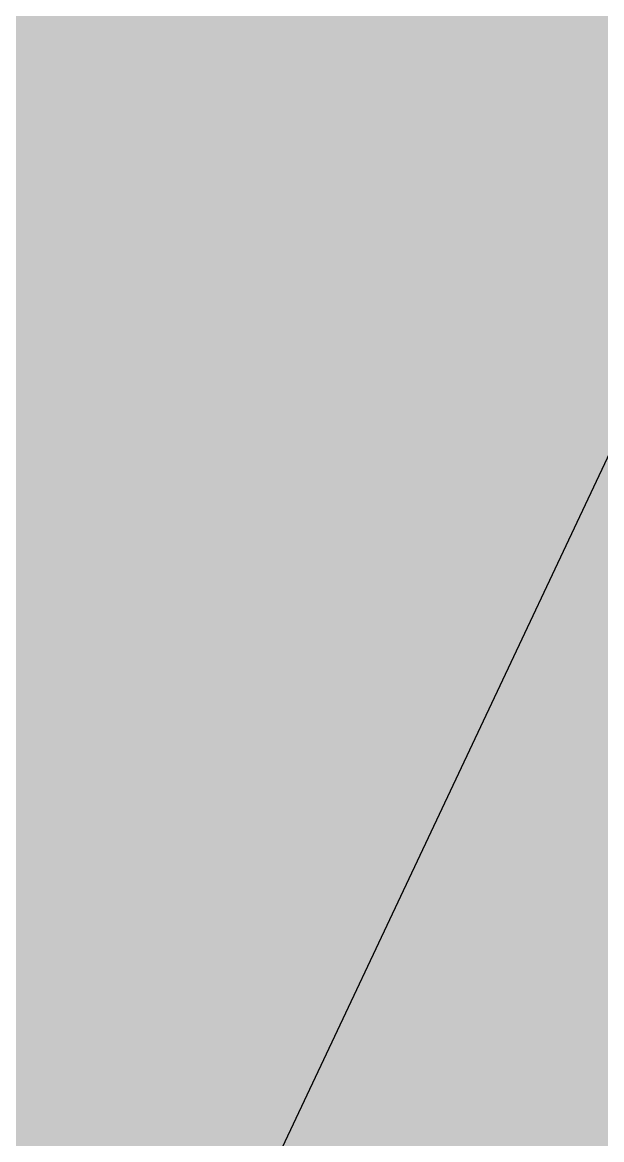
# Model space of a CAD drawing. Header units: inches. Extents: x 397149 to 398791, y 3053203 to 3057598.
# Drawn here: x 397920.71789 to 397920.73919, y 3056514.4471 to 3056514.48819 of the extents above; entities that cross this region are included whole.
import ezdxf

# ---------------------------------------------------------------- set-up
doc = ezdxf.new("R2010")
doc.units = ezdxf.units.IN
doc.header["$MEASUREMENT"] = 0
doc.layers.add('Road', color=7, linetype='Continuous', true_color=0xe1e1e1)
doc.layers.add('structure_precinct', color=7, linetype='Continuous', true_color=0xdf69e5)

msp = doc.modelspace()

# ---------------------------------------------------------------- hatches: boundary and pattern name
at = {"layer": 'structure_precinct'}
h = msp.add_hatch(color=42, dxfattribs=at)
h.dxf.hatch_style = 1
h.paths.add_polyline_path([(397932.92751, 3056606.46178), (397940.235178, 3056631.32819), (397935.435203, 3056659.217296), (397925.176607, 3056666.710004), (397923.72931, 3056680.66663), (397902.02234, 3056689.28471), (397891.359076, 3056686.091387), (397892.348176, 3056696.723321), (397893.284079, 3056708.387459), (397895.164687, 3056725.184175), (397898.138431, 3056737.536282), (397900.517049, 3056745.177121), (397903.841073, 3056752.433634), (397913.245187, 3056766.509236), (397922.033115, 3056777.772196), (397930.562175, 3056790.592971), (397932.507214, 3056795.898402), (397933.376169, 3056801.427406), (397932.916968, 3056807.828211), (397932.203885, 3056811.455019), (397928.396419, 3056824.147645), (397920.588245, 3056851.829193), (397889.683168, 3056835.26708), (397884.118409, 3056836.341963), (397880.293981, 3056839.901025), (397878.438904, 3056834.014575), (397867.630253, 3056811.256882), (397850.353074, 3056821.20155), (397838.961032, 3056817.881057), (397817.824809, 3056831.588176), (397785.988003, 3056837.536984), (397742.051602, 3056845.873363), (397724.308293, 3056842.472384), (397710.190653, 3056853.727542), (397692.52782, 3056843.975325), (397666.64053, 3056831.577981), (397632.585117, 3056812.089643), (397621.345977, 3056796.701798), (397604.109036, 3056803.470847), (397594.091864, 3056791.909842), (397577.562477, 3056792.970826), (397572.674603, 3056777.663466), (397556.209596, 3056773.64346), (397542.944364, 3056767.758325), (397523.84228, 3056771.32761), (397487.74468, 3056762.612231), (397454.854902, 3056751.3966), (397427.03809, 3056740.880481), (397405.712904, 3056759.899949), (397385.717617, 3056745.176625), (397350.472425, 3056719.320953), (397307.568366, 3056679.604999), (397316.264733, 3056661.71714), (397338.534402, 3056658.823222), (397397.6117, 3056675.452519), (397457.653656, 3056699.505008), (397512.443127, 3056720.314806), (397569.309449, 3056744.327052), (397612.629293, 3056751.228277), (397641.236817, 3056749.473385), (397676.155368, 3056750.974597), (397716.312992, 3056756.77704), (397764.871909, 3056767.979495), (397810.442967, 3056764.322153), (397864.48238, 3056760.772126), (397851.016377, 3056737.309868), (397809.786796, 3056732.55255), (397747.305853, 3056733.878184), (397728.184992, 3056738.929424), (397711.462882, 3056721.778161), (397665.047879, 3056708.485455), (397621.660972, 3056706.876927), (397571.949623, 3056703.070835), (397522.466287, 3056681.269569), (397460.320655, 3056656.131712), (397415.151971, 3056628.032866), (397409.055541, 3056607.840127), (397430.695864, 3056571.059526), (397459.826473, 3056528.021589), (397496.192531, 3056498.838567), (397536.993953, 3056453.831107), (397548.90619, 3056432.807873), (397565.092842, 3056408.662676), (397595.696742, 3056416.461469), (397631.499476, 3056431.737111), (397680.219342, 3056430.237091), (397698.375546, 3056417.762659), (397743.156309, 3056392.92111), (397764.582033, 3056373.077144), (397797.477383, 3056367.141751), (397817.697026, 3056358.928306), (397841.185981, 3056360.072936), (397824.251315, 3056338.345976), (397829.962279, 3056336.232135), (397844.37136, 3056337.372786), (397866.388927, 3056339.115739), (397875.005079, 3056339.797811), (397879.684295, 3056341.037447), (397882.653546, 3056343.70041), (397884.085414, 3056348.35651), (397882.411031, 3056352.920957), (397879.597348, 3056362.83264), (397873.432817, 3056384.548266), (397865.309784, 3056413.163051), (397867.762432, 3056431.45443), (397871.251227, 3056440.0232), (397883.53802, 3056456.552276), (397893.512144, 3056464.419538), (397901.752878, 3056474.376266), (397917.186058, 3056495.203661), (397936.239857, 3056495.445119), (397951.56337, 3056489.287048), (397981.470654, 3056485.219466), (397981.156803, 3056509.989293), (397973.985318, 3056524.508605), (397970.110104, 3056558.349232), (397969.693051, 3056562.461886), (397950.341496, 3056585.720008)])

# ---------------------------------------------------------------- linework, layer by layer
at = {"layer": 'Road', "lineweight": 25}
msp.add_polyline3d([(397910.935873, 3056493.668858, 0), (397915.06107, 3056502.422626, 0), (397931.206616, 3056536.683863, 0), (397931.568682, 3056537.452176, 0), (397935.102055, 3056541.984416, 0), (397939.122792, 3056546.09046, 0), (397943.579861, 3056549.718193, 0), (397948.416695, 3056552.821573, 0), (397953.571902, 3056555.361211, 0), (397973.443136, 3056563.77874, 0), (397977.63127, 3056565.55285, 0), (397993.672803, 3056572.983767, 0), (397995.950547, 3056574.399188, 0), (397996.775484, 3056575.115314, 0), (397997.491761, 3056575.940118, 0), (397998.085204, 3056576.857278, 0), (397999.36173, 3056579.165893, 0), (398000.343275, 3056582.05241, 0), (398000.919887, 3056585.046224, 0)], dxfattribs=at)

doc.saveas('drawing.dxf')
